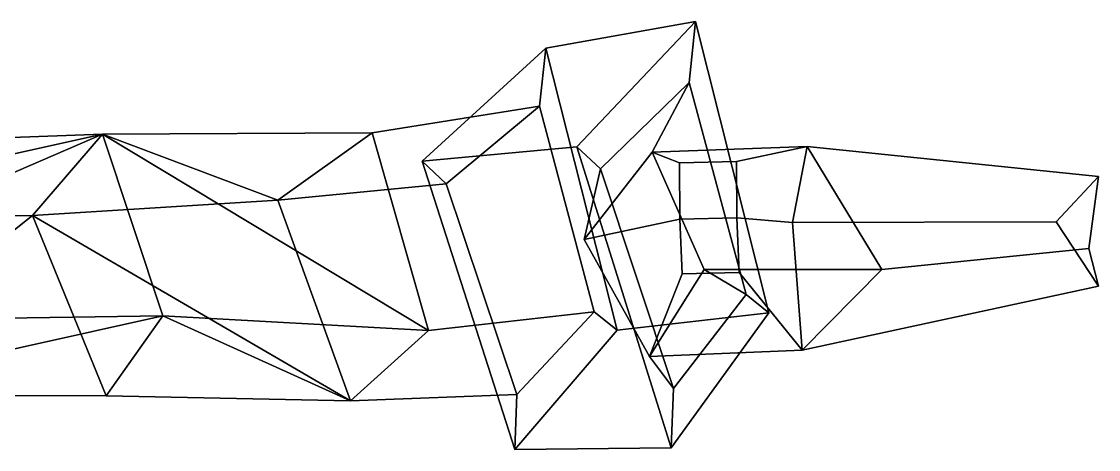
# Model space of a CAD drawing. Extents: x -202 to 372, y -165 to 318.
# Drawn here: x 158.6 to 372.3, y 95.9 to 180.9 of the extents above; entities that cross this region are included whole.
import ezdxf

# ---------------------------------------------------------------- set-up
doc = ezdxf.new("R2010")
doc.units = 0

msp = doc.modelspace()

# ---------------------------------------------------------------- linework, layer by layer
for points in [[(238.042587, 153.178009, 77.033958), (268.737793, 156.047302, 89.151443), (292.319183, 180.892883, 24.714415), (262.597229, 175.592285, 12.968179)], [(306.870117, 123.039185, 7.233941), (276.797943, 119.630615, -6.221953), (262.597229, 175.592285, 12.968179), (292.319183, 180.892883, 24.714415)], [(268.737793, 156.047302, 89.151443), (273.454407, 151.679321, 79.092842), (291.057892, 168.80249, 30.839998), (292.319183, 180.892883, 24.714415)], [(306.870117, 123.039185, 7.233941), (292.319183, 180.892883, 24.714415), (291.057892, 168.80249, 30.839998), (302.34256, 126.673157, 17.034132)], [(238.042587, 153.178009, 77.033958), (262.597229, 175.592285, 12.968179), (261.361298, 164.080475, 18.883722), (242.840149, 148.695984, 66.812927)], [(276.797943, 119.630615, -6.221953), (272.200256, 123.281311, 3.740275), (261.361298, 164.080475, 18.883722), (262.597229, 175.592285, 12.968179)], [(270.222687, 137.613647, 66.561531), (283.698029, 154.989227, 39.019749), (291.057892, 168.80249, 30.839998), (273.454407, 151.679321, 79.092842)], [(294.020569, 131.674194, 24.341337), (302.34256, 126.673157, 17.034132), (291.057892, 168.80249, 30.839998), (283.698029, 154.989227, 39.019749)], [(228.180756, 158.804413, 5.524753), (209.452744, 145.442413, 53.420689), (242.840149, 148.695984, 66.812927), (261.361298, 164.080475, 18.883722)], [(272.200256, 123.281311, 3.740275), (239.327606, 119.582123, -10.757761), (228.180756, 158.804413, 5.524753), (261.361298, 164.080475, 18.883722)], [(100.203926, 141.955963, 20.5609), (174.631012, 158.528687, 5.260815), (73.46891, 154.801239, -21.593655)], [(87.851242, 121.014923, -49.604538), (73.46891, 154.801239, -21.593655), (174.631012, 158.528687, 5.260815)], [(87.851242, 121.014923, -49.604538), (174.631012, 158.528687, 5.260815), (186.631821, 122.490112, -7.282932)], [(100.203926, 141.955963, 20.5609), (160.725677, 142.3573, 47.923771), (174.631012, 158.528687, 5.260815)], [(209.452744, 145.442413, 53.420689), (174.631012, 158.528687, 5.260815), (160.725677, 142.3573, 47.923771)], [(209.452744, 145.442413, 53.420689), (228.180756, 158.804413, 5.524753), (174.631012, 158.528687, 5.260815)], [(239.327606, 119.582123, -10.757761), (174.631012, 158.528687, 5.260815), (228.180756, 158.804413, 5.524753)], [(239.327606, 119.582123, -10.757761), (186.631821, 122.490112, -7.282932), (174.631012, 158.528687, 5.260815)], [(256.431152, 95.932404, 48.240543), (287.476074, 96.241394, 62.515419), (268.737793, 156.047302, 89.151443), (238.042587, 153.178009, 77.033958)], [(287.476074, 96.241394, 62.515419), (287.931885, 108.01593, 58.382729), (273.454407, 151.679321, 79.092842), (268.737793, 156.047302, 89.151443)], [(329.262787, 131.65683, 29.26346), (294.020569, 131.674194, 24.341337), (283.698029, 154.989227, 39.019749), (314.489868, 156.070007, 51.740616)], [(300.414948, 153.105286, 109.217865), (314.489868, 156.070007, 51.740616), (283.698029, 154.989227, 39.019749), (289.109375, 152.8461, 102.926666)], [(300.484589, 141.927246, 111.3004), (311.525726, 141.026123, 90.69693), (314.489868, 156.070007, 51.740616), (300.414948, 153.105286, 109.217865)], [(363.891937, 141.150085, 106.782021), (372.25769, 150.152008, 89.13913), (314.489868, 156.070007, 51.740616), (311.525726, 141.026123, 90.69693)], [(370.374695, 135.825256, 72.806557), (329.262787, 131.65683, 29.26346), (314.489868, 156.070007, 51.740616), (372.25769, 150.152008, 89.13913)], [(289.223419, 141.652557, 104.89254), (289.109375, 152.8461, 102.926666), (283.698029, 154.989227, 39.019749), (270.222687, 137.613647, 66.561531)], [(256.431152, 95.932404, 48.240543), (238.042587, 153.178009, 77.033958), (242.840149, 148.695984, 66.812927), (256.847412, 106.838562, 44.42675)], [(300.484589, 141.927246, 111.3004), (300.414948, 153.105286, 109.217865), (289.109375, 152.8461, 102.926666), (289.223419, 141.652557, 104.89254)], [(283.155884, 114.394196, 47.397049), (270.222687, 137.613647, 66.561531), (273.454407, 151.679321, 79.092842), (287.931885, 108.01593, 58.382729)], [(372.272339, 128.386719, 94.905579), (370.374695, 135.825256, 72.806557), (372.25769, 150.152008, 89.13913), (363.891937, 141.150085, 106.782021)], [(209.452744, 145.442413, 53.420689), (223.842239, 105.588501, 29.60841), (256.847412, 106.838562, 44.42675), (242.840149, 148.695984, 66.812927)], [(223.842239, 105.588501, 29.60841), (209.452744, 145.442413, 53.420689), (160.725677, 142.3573, 47.923771)], [(116.189896, 106.805115, -16.892887), (160.725677, 142.3573, 47.923771), (100.203926, 141.955963, 20.5609)], [(175.351608, 106.585266, 28.678905), (160.725677, 142.3573, 47.923771), (116.189896, 106.805115, -16.892887)], [(223.842239, 105.588501, 29.60841), (160.725677, 142.3573, 47.923771), (175.351608, 106.585266, 28.678905)], [(289.637115, 130.779907, 106.358055), (289.223419, 141.652557, 104.89254), (270.222687, 137.613647, 66.561531), (283.155884, 114.394196, 47.397049)], [(300.971741, 131.04129, 112.678421), (300.484589, 141.927246, 111.3004), (289.223419, 141.652557, 104.89254), (289.637115, 130.779907, 106.358055)], [(300.971741, 131.04129, 112.678421), (313.485138, 115.617249, 61.144894), (311.525726, 141.026123, 90.69693), (300.484589, 141.927246, 111.3004)], [(372.272339, 128.386719, 94.905579), (363.891937, 141.150085, 106.782021), (311.525726, 141.026123, 90.69693), (313.485138, 115.617249, 61.144894)], [(372.272339, 128.386719, 94.905579), (313.485138, 115.617249, 61.144894), (329.262787, 131.65683, 29.26346), (370.374695, 135.825256, 72.806557)], [(283.155884, 114.394196, 47.397049), (287.931885, 108.01593, 58.382729), (302.34256, 126.673157, 17.034132), (294.020569, 131.674194, 24.341337)], [(313.485138, 115.617249, 61.144894), (283.155884, 114.394196, 47.397049), (294.020569, 131.674194, 24.341337), (329.262787, 131.65683, 29.26346)], [(300.971741, 131.04129, 112.678421), (289.637115, 130.779907, 106.358055), (283.155884, 114.394196, 47.397049), (313.485138, 115.617249, 61.144894)], [(287.476074, 96.241394, 62.515419), (306.870117, 123.039185, 7.233941), (302.34256, 126.673157, 17.034132), (287.931885, 108.01593, 58.382729)], [(116.189896, 106.805115, -16.892887), (87.851242, 121.014923, -49.604538), (186.631821, 122.490112, -7.282932)], [(175.351608, 106.585266, 28.678905), (116.189896, 106.805115, -16.892887), (186.631821, 122.490112, -7.282932)], [(223.842239, 105.588501, 29.60841), (175.351608, 106.585266, 28.678905), (186.631821, 122.490112, -7.282932)], [(223.842239, 105.588501, 29.60841), (186.631821, 122.490112, -7.282932), (239.327606, 119.582123, -10.757761)], [(223.842239, 105.588501, 29.60841), (239.327606, 119.582123, -10.757761), (272.200256, 123.281311, 3.740275), (256.847412, 106.838562, 44.42675)], [(256.431152, 95.932404, 48.240543), (256.847412, 106.838562, 44.42675), (272.200256, 123.281311, 3.740275), (276.797943, 119.630615, -6.221953)], [(256.431152, 95.932404, 48.240543), (276.797943, 119.630615, -6.221953), (306.870117, 123.039185, 7.233941), (287.476074, 96.241394, 62.515419)]]:
    msp.add_3dface(points)

doc.saveas('drawing.dxf')
